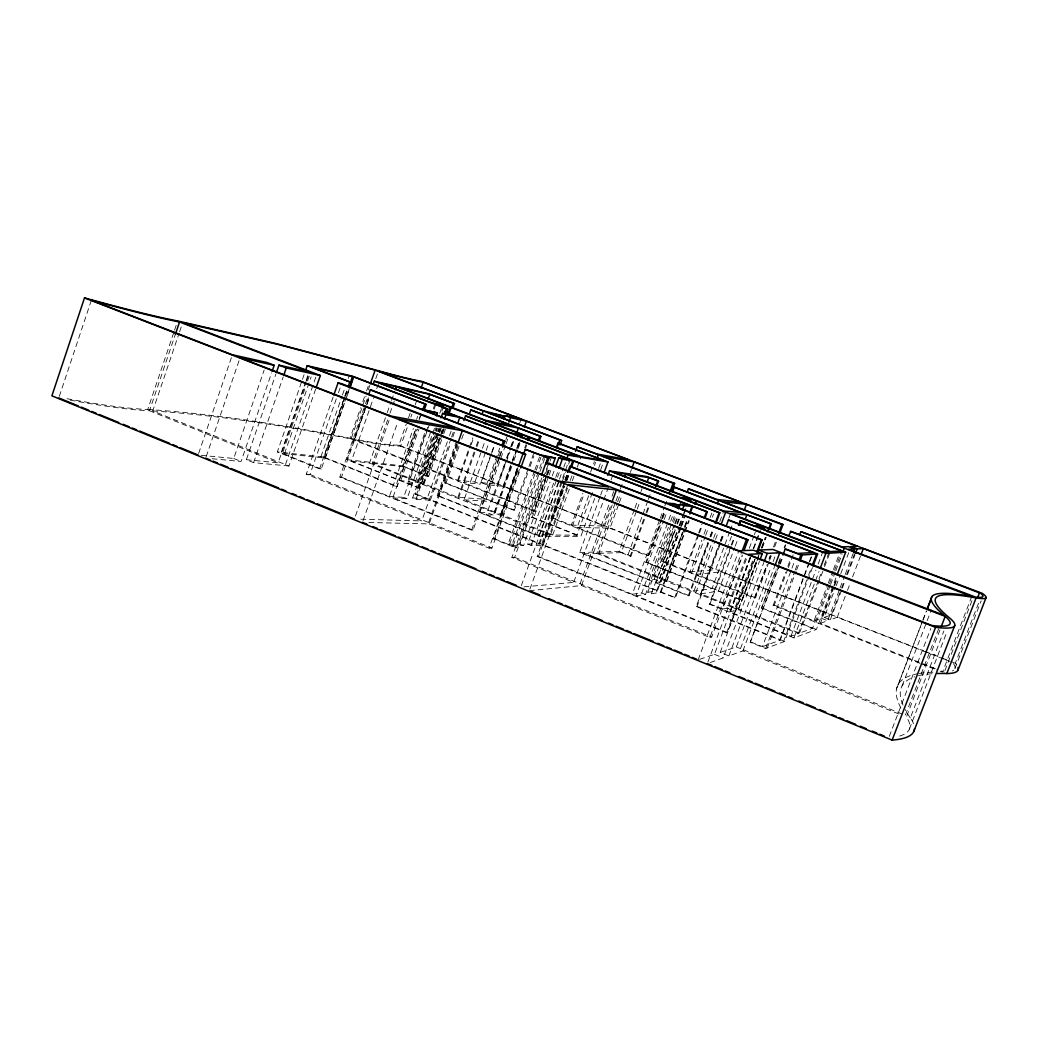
<?xml version="1.0" encoding="UTF-8"?>
<svg xmlns="http://www.w3.org/2000/svg" width="1038" height="1038" viewBox="0 0 1038 1038"><rect width="100%" height="100%" fill="white"/><g stroke="black" fill="none" stroke-linecap="round" stroke-linejoin="round"><path stroke-width="0.75" stroke-dasharray="5 3.75" d="M59.296 396.412L91.37 300.203M67.029 398.722A501.107 45.516 17.1 0 0 147.746 409.452L174.073 331.641M174.579 330.123L177.68 320.963M70.195 400.11A506.181 45.996 17.1 0 0 146.047 410.581L149.498 410.737L175.409 334.223M315.643 389.094L288.953 465.997L152.781 410.931L179.081 333.263M179.6 331.745L182.688 322.61M198.621 453.489L232.382 354.762M206.212 456.59L239.025 360.783M201.203 455.306L233.745 458.485L264.158 370.06M212.128 458.731L241.076 461.469L271.567 372.927M288.953 465.997L253.596 462.65L246.356 459.717L275.797 374.303M253.596 462.65L283.102 377.131M349.378 388.497L321.274 469.059L319.548 468.904L277.341 451.906L301.954 380.816M302.473 379.311L304.562 373.265M281.233 452.347L305.639 381.88M306.171 380.349L308.299 374.225M246.356 459.717L278.184 462.818L305.976 382.594M306.495 381.076L309.648 371.993M321.274 469.059L282.466 453.437L305.47 387.005M307.572 380.972L309.661 374.939M284.542 453.671L311.153 376.885M285.476 464.596L316.824 374.173M451.05 438.516L421.765 520.92L306.275 474.184L333.276 396.607M306.275 474.184L309.96 474.496L336.312 398.826M338.427 392.766L341.593 383.684M320.924 456.759L341.93 396.503M342.449 394.998L345.083 387.459M348.223 378.416L349.274 375.406M319.548 468.904L344.512 397.295M345.044 395.763L347.172 389.665L323.804 457.083L277.341 451.906M324.077 458.03L345.109 397.736M345.628 396.218L348.262 388.692M282.466 453.437L325.348 458.16L346.342 397.982M346.874 396.477L349.495 388.952M147.746 409.452C215.774 413.98 283.218 424.866 350.027 438.218L360.705 407.713M362.833 401.615L366.038 392.455M366.57 390.937L368.711 384.839M152.781 410.931C219.459 415.33 285.567 425.93 351.052 438.957L366.038 396.153M368.166 390.029L369.775 385.448M498.954 457.81L473.03 530.146L471.628 530.133L339.828 477.065L364.987 405.209M365.519 403.678L367.66 397.554M437.439 437.919L419.599 488.223L346.861 459.652L368.516 397.788M491.104 453.995L480.335 484.136L474.898 481.995L457.654 480.309L354.438 439.619L366.167 406.118M366.699 404.586L369.372 396.97M375.769 378.701L378.429 371.085M339.828 477.065L341.515 477.208L369.813 396.36M434.468 428.253L414.785 483.851L408.609 481.385L400.733 480.698L351.415 461.041L369.891 408.31M370.41 406.805L373.576 397.762M376.742 388.718L378.325 384.203M351.415 461.041L369.541 463.039L386.707 414.188M387.239 412.67L390.989 401.978M391.534 400.46L393.674 394.349M505.493 445.328L486.147 499.291L457.901 497.345L372.37 463.35L389.471 414.707M390.003 413.189L394.271 401.031M355.476 516.003L390.625 416.004M363.015 520.817L397.723 422.207M350.027 438.218A386.408 29.207 18.5 0 0 398.851 445.159L406.351 423.867M408.505 417.795L410.114 413.228M354.438 439.619L358.11 440.359A389.652 29.453 18.5 0 0 398.955 446.106L400.629 446.132L407.623 426.333M410.84 417.185L411.917 414.136M415.148 404.989L416.212 401.953M341.515 477.208L389.367 496.475L413.384 428.46M416.588 419.391L417.652 416.368M346.861 459.652L402.575 465.854L415.862 428.214M419.054 419.183L421.713 411.658M325.348 458.16L395.738 486.329L416.173 428.447M419.404 419.313L420.481 416.264M473.03 530.146L392.818 497.864L416.861 429.81M395.738 486.329L397.204 486.446L417.484 429.109M400.733 480.698L418.976 429.031M419.599 488.223L406.961 483.176L425.256 431.471M433.326 408.648L434.948 404.093M408.609 481.385L427.721 427.358M434.092 409.348L435.688 404.846M389.367 496.475L403.652 497.384L427.617 429.654M428.149 428.149L429.745 423.647M392.818 497.864L407.052 498.746L431.03 430.978M439.788 413.228L442.448 405.715M511.786 466.477L495.1 512.954L416.718 482.112L434.39 432.236M434.922 430.731L435.999 427.708M441.89 411.087L442.954 408.064M416.718 482.112L417.743 482.203L435.389 432.418M435.921 430.9L436.998 427.89M562.077 482.242L539.734 543.938L430.355 500.173L415.991 499.291L412.644 497.955L435.649 432.989M436.194 431.484L437.258 428.46M447.365 441.734L427.072 498.863L415.239 494.127L436.907 433.002M437.452 431.471L438.529 428.422M418.236 488.107L437.725 433.118M438.257 431.587L439.346 428.538M415.239 494.127L416.679 494.231L438.296 433.235M438.84 431.717L439.917 428.668M439.593 431.821L440.67 428.772M415.991 499.291L439.022 434.299M439.567 432.794L441.176 428.253M422.829 484.538L440.527 434.624M441.072 433.106L442.136 430.082M423.439 483.643L442.629 429.524M423.841 484.629L441.526 434.779M442.058 433.274L443.667 428.746M372.37 463.35L404.145 466.841L427.474 476.079L441.993 435.169M442.525 433.65L444.134 429.109M427.474 476.079L428.72 476.195L443.2 435.363M443.732 433.858L445.341 429.317M449.493 435.726L451.102 431.211M451.582 436.985L454.839 427.825M430.355 500.173L450.661 443.018M452.802 436.998L454.942 430.978M594.709 498.409L580.878 536.399L538.813 536.192L437.167 495.658L456.941 440.021M428.629 522.503L456.733 443.486M437.167 495.658L438.49 495.749L456.642 444.744M368.827 522.477L429.161 523.918L457.421 444.459M486.147 499.291L444.835 482.942L458.342 444.952M444.835 482.942L446.042 483.059L459.536 445.133M461.689 439.074L463.843 433.002M457.654 480.309L472.783 437.854M458.173 481.191L470.655 446.158M471.2 444.64L473.912 437.024M457.901 497.345L474.081 451.984M476.221 446.081L478.946 438.373M458.485 498.396L476.364 448.26M476.909 446.742L479.621 439.152M592.374 492.57L576.856 535.193L552.67 535.011L464.064 499.784L481.904 449.843M482.449 448.325L485.148 440.761M474.898 481.995L485.667 451.893M486.199 450.388L488.353 444.368M491.649 452.49L494.348 444.952M612.212 505L604.518 526.058L503.041 486.277L486.614 484.733L481.243 482.618L491.597 453.684M492.142 452.166L494.854 444.549M486.614 484.733L499.719 448.144M471.628 530.133L500.835 448.546M499.486 456.305L502.184 448.766M438.49 495.749L479.906 512.253L499.395 457.862M499.927 456.357L502.639 448.805M505.882 439.736L508.049 433.689M506.025 443.823L508.179 437.828M567.514 488.081L550.516 534.985L536.672 534.881L486.329 514.822L504.779 463.402M506.57 457.823L510.203 448.273M510.748 446.755L512.915 440.709M481.243 482.618L497.799 484.227L506.479 460.016M507.024 458.511L510.826 447.91M511.371 446.405L512.993 441.864M519.506 423.712L521.141 419.17M464.064 499.784L492.051 501.626L509.814 452.114M511.968 446.106L513.576 441.604M503.041 486.277L511.734 462.053M512.279 460.535L516.081 449.934M516.626 448.416L518.805 442.37M486.329 514.822L493.297 515.108L512.435 461.819M519.532 442.032L512.98 460.301L516.82 449.843M550.516 534.985L494.179 512.915L512.513 461.858M517.365 448.338L519.519 442.344M513.94 460.483L517.702 449.986M518.247 448.494L520.401 442.499M500.588 514.303L517.547 467.1M500.472 515.406L517.754 467.308M524.774 447.767L525.864 444.77M429.161 523.918L489.054 548.155L517.975 467.658M501.367 515.445L518.092 468.929M525.643 447.923L526.72 444.913M541.836 477.869L516.626 547.701L515.315 547.714L493.128 538.787L518.196 469.046M493.128 538.787L494.49 538.787L519.506 469.215M489.054 548.155L491.934 548.103L520.194 469.539M492.051 501.626L513.291 510.034L528.472 467.866M529.017 466.36L534.44 451.309M513.291 510.034L514.381 510.099L527.914 472.524M530.081 466.503L533.869 455.993M494.49 538.787L508.062 544.249L534.285 471.486M534.83 469.967L540.292 454.813M509.606 544.236L535.751 471.68M536.296 470.162L541.745 455.046M516.626 547.701L511.682 545.703L543.951 456.214M513.2 545.69L539.397 473.081M539.942 471.563L545.391 456.448M608.489 486.913L573.664 582.396L511.864 557.38L540.577 477.714M511.864 557.38L514.653 557.289L548.051 464.777M508.062 544.249L520.077 544.133L543.484 479.284M545.664 473.25L549.478 462.689M550.023 461.183L551.658 456.655M576.856 535.193L531.222 517.132L545.949 476.351M546.494 474.833L549.219 467.282M351.052 438.957L534.09 511.137L546.624 476.416M547.169 474.898L549.906 467.36M531.222 517.132L532.273 517.171L546.974 476.468M547.519 474.963L550.244 467.424M511.682 545.703L523.619 545.56L548.687 476.131M549.128 475.144L551.969 467.074M680.72 527.693L657.339 590.985L543.159 545.313L531.119 545.456L527.615 544.055L550.036 482.021M552.229 475.975L554.967 468.41M531.119 545.456L555.2 478.842M555.758 477.337L558.496 469.76M536.672 534.881L561.039 467.528M538.813 536.192L558.924 480.646M559.456 479.154L563.258 468.644M563.803 467.139L565.438 462.637M521.297 585.653L559.106 481.204M538.8 543.951L569.356 459.536M562.622 480.737L565.892 471.706M568.616 464.194L570.251 459.678M754.821 559.287L727.417 632.544L726.574 632.778L537.178 556.524L562.739 485.927M564.919 479.919L567.098 473.912M661.375 519.415L648.127 555.408L646.518 555.473L551.399 517.962L564.555 481.619M565.113 480.114L567.306 474.055M542.225 545.313L565.178 481.969M565.723 480.464L568.461 472.926M537.178 556.524L538.437 556.485L565.489 481.827M566.047 480.296L568.253 474.21M543.159 545.313L564.438 486.588M566.618 480.568L568.798 474.548M551.399 517.962L553.345 518.04L564.815 486.368M567.008 480.335L569.187 474.301M529.899 589.169L567.812 484.577M570.264 480.516L572.457 474.47M552.67 535.011L569.603 488.301M572.34 480.776L573.975 476.247M577.258 467.217L581.085 456.668M553.345 518.04L571.328 525.124L582.876 493.361M590.57 472.186L594.411 461.599M572.353 526.227L583.953 494.322M594.45 465.452L595.553 462.416M648.127 555.408L577.141 527.421L589.805 492.596M598.615 468.372L600.275 463.83M600.678 469.747L603.999 460.613M708.682 542.913L689.102 595.643L688.272 595.773L579.736 552.501L600.12 496.592M600.665 495.074L602.312 490.546M611.097 479.88L613.289 473.847M580.06 583.745L609.254 503.78M612.005 496.242L614.756 488.69M529.354 590.687L581.501 585.562L610.863 505.13M681.045 527.628L660.998 581.877L654.238 579.191L649.1 579.697L584.135 553.799L596.824 553.397L615.404 502.548M615.949 501.043L619.777 490.572M620.322 489.08L622.502 483.098M731.518 536.283L712.055 588.559L693.955 591.167L598.796 553.332L617.104 503.248M617.662 501.73L620.426 494.14M577.141 527.421L609.968 528.199L618.778 504.105M619.336 502.587L622.086 495.061M630.338 472.459L631.441 469.448M579.736 552.501L619.05 551.373L634.413 509.45M634.971 507.958L637.708 500.459M641.004 491.48L642.094 488.483M598.796 553.332L621.243 552.631L636.657 510.592M637.215 509.087L639.966 501.588M627.977 554.902L647.79 500.926M648.335 499.421L650.541 493.426M621.243 552.631L630.131 556.134L645.584 514.044M646.142 512.538L648.893 505.026M630.131 556.134L631 556.109L646.427 514.095M646.972 512.59L649.736 505.091M538.437 556.485L632.285 594.255L659.818 519.337M660.298 518.183L664.255 507.284M664.774 506.012L667.032 499.758M661.933 517.91L664.138 511.916M712.055 588.559L645.779 562.337L661.323 520.129M661.881 518.624L664.657 511.085M645.779 562.337L646.622 562.285L660.466 524.683M662.685 518.663L665.462 511.15M727.417 632.544L636.073 595.773L663.645 520.907M664.203 519.402L666.967 511.916M632.285 594.255L641.795 593.009L670.795 514.355M649.1 579.697L668.42 527.304M670.626 521.323L673.39 513.836M636.073 595.773L645.506 594.502L674.531 515.795M698.937 534.427L675.479 597.745L660.921 592.426L651.423 593.697L647.764 592.231L671.262 528.537M673.506 522.477L676.296 514.887M654.238 579.191L674.233 524.981M674.791 523.476L677.567 515.951M769.015 561.895L755.573 597.771L754.366 598.005L661.621 561.428L674.985 525.202M675.543 523.697L678.333 516.146M661.621 561.428L663.165 561.337L674.83 529.769M677.048 523.749L679.825 516.236M651.423 593.697L674.947 529.964M677.191 523.905L679.994 516.314M689.102 595.643L655.951 582.435L675.31 529.977M677.529 523.982L679.734 517.988M750.383 557.588L731.868 607.1L659.506 578.659L678.515 527.187M679.073 525.669L682.991 515.082M683.549 513.563L685.794 507.504M659.506 578.659L679.15 527.213M679.708 525.695L683.627 515.12M684.185 513.602L686.416 507.556M656.6 591.089L680.02 527.667M680.578 526.162L683.925 517.106M681.278 526.188L684.613 517.145M681.603 526.11L684.937 517.067M660.181 592.516L682.511 532.092M684.743 526.045L687.545 518.494M665.228 579.736L684.146 528.55M684.704 527.044L687.48 519.519M660.921 592.426L684.327 529.082M684.885 527.576L687.675 520.038M666.201 581.319L688.609 520.7M666.85 581.241L689.232 520.726M674.583 597.888L698.094 534.414M698.665 532.909L702.012 523.84M699.495 532.922L702.298 525.384M663.165 561.337L689.998 571.925L701.766 540.214M703.998 534.168L706.8 526.616M710.161 517.56L711.834 513.032M691.593 573.248L705.1 536.854M705.658 535.336L708.474 527.745M712.405 517.132L713.534 514.095M755.573 597.771L696.07 574.312L707.851 542.576M710.096 536.529L712.898 528.965M688.272 595.773L707.89 542.926M710.135 536.88L712.937 529.328M710.926 536.893L713.716 529.354M693.955 591.167L713.054 539.734M713.625 538.229L716.428 530.665M719.801 521.582L723.733 510.994M695.745 592.737L714.948 541.058M715.506 539.539L718.335 531.936M828.908 585.173L812.572 628.327L799.494 633.102L700.689 593.84L719.827 542.355M720.385 540.837L723.201 533.273M728.832 518.131L730.518 513.589M809.264 563.128L780.213 640.148L696.239 606.555L719.931 542.861M720.489 541.343L723.317 533.766M696.239 606.555L697.095 606.4L720.722 542.848M721.28 541.343L724.096 533.779M689.998 571.925L715.61 569.615L729.545 532.157M730.103 530.652L732.335 524.67M835.914 577.945L816.4 629.456L793.927 637.903L709.214 604.129L730.661 546.546M731.219 545.028L734.125 537.347M709.214 604.129L709.992 603.973L731.401 546.533M731.959 545.015L734.216 538.969M700.689 593.84L718.465 591.089L734.632 547.74M735.189 546.248L737.408 540.266M698.146 659.818L738.835 550.75M581.501 585.562L709.875 637.514L741.262 553.423M709.875 637.514L711.718 636.995L742.3 555.071M709.992 603.973L722.669 609.021L742.468 556.005M722.669 609.021L726.937 608.138L745.933 557.289M749.28 548.311L753.744 536.348M754.302 534.855L755.43 531.858M707.89 662.062L747.568 555.875M818.398 580.463L798.339 633.53L790.93 636.242L729.701 611.823L750.111 557.237M753.225 548.596L760.309 529.938M753.744 548.583L758.791 535.076M699.625 659.325L714.468 654.329L750.565 557.756M729.701 611.823L733.879 610.902L753.471 558.496M726.574 632.778L754.042 559.339M898.869 714.001L742.936 650.891L728.858 655.912L720.216 652.396L755.158 558.833M731.868 607.1L738.174 609.942L758.441 555.771M761.827 546.741L765.201 537.723M718.465 591.089L742.027 600.418L758.869 555.395M761.671 547.895L765.603 537.386M738.174 609.942L758.96 555.745M761.762 548.233L765.707 537.723M742.027 600.418L757.805 559.858M762.294 547.869L766.213 537.386M710.226 662.542L723.252 657.91L759.466 561.195M728.858 655.912L763.877 562.44M754.366 598.005L766.745 564.983M768.989 558.989L770.118 555.979M773.492 546.974L775.736 540.98M720.216 652.396L736.344 646.959L767.277 564.477M769.521 558.483L770.65 555.473M769.586 560.403L771.26 555.914M774.62 546.948L776.865 540.967M740.483 648.633L770.871 567.591M773.128 561.584L776.502 552.579M742.936 650.891L774.659 566.359M812.572 628.327L761.503 608.125L776.203 568.993M778.461 562.972L780.719 556.939M784.118 547.908L785.247 544.898M761.503 608.125L777.916 565.918M778.487 564.413L781.303 556.913M784.689 547.895L785.818 544.885M812.482 567.527L784.611 641.406L765.668 648.516L750.202 642.288L779.019 565.567M779.59 564.062L782.405 556.537M750.202 642.288L779.733 565.502M780.291 563.997L783.106 556.498M919.94 663.308L773.128 605.401L785.571 572.288M787.842 566.268L790.671 558.742M773.128 605.401L774.257 605.141L787.79 569.161M788.361 567.656L794.563 551.165M750.98 642.029L762.45 646.648L794.693 560.948M765.668 648.516L794.628 571.601M795.199 570.096L798.027 562.557M767.264 647.92L796.068 571.419M796.639 569.927L799.455 562.427M779.694 640.342L808.797 563.167M809.368 561.649L812.222 554.084M809.835 561.61L812.689 554.058M783.443 641.847L808.005 576.739M808.576 575.221L811.431 567.643M790.93 636.242L815.92 570.07M818.191 564.049L822.732 552.021M793.927 637.903L818.995 571.536M818.969 578.945L821.837 571.354M824.133 565.295L829.297 551.645M799.494 633.102L824.029 568.201M824.6 566.683L830.309 551.593M774.257 605.141L814.013 620.815L827.727 584.602M828.298 583.096L832.865 571.03M833.436 569.525L839.145 554.435M829.479 583.68L833.981 571.782M834.552 570.29L841.87 550.944M816.218 622.398L829.998 586.029M830.569 584.511L835.162 572.392M835.733 570.874L842.039 554.201M814.013 620.815L821.486 618.298L833.358 586.95M833.929 585.458L836.758 577.997M935.342 668.641L820.37 623.319L834.098 587.067M834.669 585.562L837.536 578.01M943.555 658.974L837.251 617.299L830.309 619.777L824.211 617.376L835.642 587.236M836.213 585.73L840.209 575.182M840.78 573.677L848.773 552.579M820.37 623.319L827.636 620.724L839.547 589.337M840.105 587.845L844.647 575.895M845.217 574.403L853.716 551.982M824.211 617.376L831.347 614.976L840.975 589.61M841.533 588.118L844.361 580.644M846.632 574.676L854.559 553.773M830.309 619.777L841.753 589.61M842.324 588.092L845.192 580.553M847.475 574.52L854.923 554.915M837.251 617.299L846.904 591.894M847.462 590.401L850.304 582.928M852.574 576.959L860.515 556.044M898.194 684.444L922.276 621.814M922.847 620.322L926.285 611.382M896.508 688.985L922.523 621.347M923.093 619.842L926.571 610.824M902.048 685.962L931.32 609.877M889.268 736.37L930.814 628.496M938.702 628.652L905.292 715.286L736.344 646.959M939.974 629.897L906.369 717.037L907.783 719.256A394.336 54.339 19.9 0 1 897.156 736.669M913.557 723.694A399.345 55.066 19.9 0 0 910.313 717.972L943.866 631.026M909.379 729.078L947.149 631.26M971.763 596.474L942.491 672.196L936.471 669.821M944.891 670.665L972.308 599.769M956.53 664.787A326.477 30.699 20.3 0 0 955.297 663.256L979.457 600.833M954.934 668.524L981.144 600.859M762.45 646.648L780.213 640.148M647.764 592.231L657.339 590.985M655.951 582.435L660.998 581.877M696.07 574.312L721.28 571.834L831.347 614.976M523.956 586.872L573.664 582.396M527.615 544.055L539.734 543.938M360.822 519.208L421.765 520.92M571.328 525.124L604.518 526.058M479.906 512.253L486.939 512.577L493.297 515.108M494.179 512.915L495.1 512.954M534.09 511.137L536.101 511.241L463.22 482.514L480.335 484.136M412.644 497.955L427.072 498.863M406.961 483.176L414.785 483.851M398.851 445.159L923.625 650.839M925.13 651.436L940.207 657.352M941.726 657.936L949.264 660.895M950.769 661.478L955.297 663.256M400.629 446.132L497.799 484.227M609.968 528.199L715.61 569.615M945.047 659.558L952.534 662.491M821.486 618.298L827.636 620.724M941.31 671.002L944.308 672.183M921.446 663.905L934.966 669.238M619.05 551.373L631 556.109M646.622 562.285L742.676 600.288M762.126 607.983L816.4 629.456M402.575 465.854L428.72 476.195M446.042 483.059L514.381 510.099M532.273 517.171L580.878 536.399M369.541 463.039L417.743 482.203M596.824 553.397L660.181 578.594M738.719 609.825L798.339 633.53M726.937 608.138L733.879 610.902M323.804 457.083L397.204 486.446M416.679 494.231L675.479 597.745M697.095 606.4L784.611 641.406M403.652 497.384L407.052 498.746M520.077 544.133L523.619 545.56M641.795 593.009L645.506 594.502M309.96 474.496L491.934 548.103M514.653 557.289L711.718 636.995M149.498 410.737L278.184 462.818M233.745 458.485L241.076 461.469M714.468 654.329L723.252 657.91M910.313 717.972A3777.516 230.903 25.7 0 1 905.162 709.603M902.995 705.087A3777.516 230.903 25.7 0 1 914.686 676.815M918.474 675.725A3777.516 230.903 25.7 0 1 932.967 673.701M900.893 707.994A3829.818 233.485 25.7 0 1 917.761 673.701M919.227 673.441A3829.818 233.485 25.7 0 1 934.096 672.157M953.572 670.25A323.103 30.374 20.3 0 1 952.339 670.924M953.442 663.632A323.103 30.374 20.3 0 1 954.428 669.458"/><path stroke-width="1.5" d="M892.122 740.107L935.575 627.315A401.654 28.143 20 0 0 949.069 617.532A3857.883 119.214 22.9 0 1 976.096 597.927A327.749 15.635 20.1 0 0 982.337 593.399L421.363 381.296A387.823 14.856 19.2 0 1 374.043 369.58L274.888 343.254L177.68 320.963A503.728 23.212 18.5 0 1 84.506 297.893L51.9 395.828L892.122 740.107A399.345 55.066 19.9 0 0 914.478 728.715M175.409 334.223L179.548 321.975L309.648 371.993L278.95 365.155L276.316 372.772M272.086 371.409L274.188 365.298L266.779 362.444L232.382 354.762L91.37 300.203L98.169 302.058A508.828 23.459 18.5 0 0 176.239 321.326L179.548 321.975M283.634 375.613L286.267 367.971L320.353 375.522L316.162 387.589M305.613 370.229L307.183 365.7L352.064 376.054L426.19 404.379L424.036 410.451M333.808 395.089L338.038 382.918L341.593 383.684L525.63 454.423L520.739 468.021M348.236 386.629L349.832 382.049L351.493 382.425L349.91 386.979M350.364 382.659L352.466 376.625M350.027 387.446L353.699 376.911L426.19 404.379M370.306 383.917L375.12 370.164L561.636 440.553L560.001 445.068M368.724 394.505L370.332 389.912L371.954 390.262L420.325 408.803L437.426 412.916L436.362 415.927M373.265 384.203L374.329 381.193L428.097 393.597L454.462 403.613L452.853 408.142M395.283 389.769L396.36 386.72L445.004 405.261L444.03 405.041L442.954 408.064M421.052 388.238L423.206 382.14L521.141 419.17L505.208 415.615L504.118 418.664M422.622 410.166L424.776 404.08M428.136 398.929L429.745 394.401L454.462 403.613M441.007 417.886L442.616 413.358L456.435 416.173L444.485 411.606L445.86 411.891L707.319 511.812L705.087 517.845M444.757 413.254L446.379 408.674L447.702 408.959L446.625 412.008M444.381 419.183L445.99 414.655L459.756 417.445L570.251 459.678L558.794 457.81L555.512 466.892M448.04 413.435L450.181 407.389L451.167 407.597L523.087 435L522.218 434.831L521.141 437.828M449.026 413.643L451.167 407.597M451.66 407.895L453.282 403.341M457.615 423.465L459.756 417.445M463.895 420.481L465.491 415.966L466.776 416.238L508.594 432.184L521.725 435.934L515.082 434.663L565.918 454.047L579.035 456.318L522.218 434.831M457.966 442.928L462.312 430.705L525.63 454.423M469.163 414.551L470.785 409.997L471.94 410.257L540.902 436.453L539.28 440.955M482.06 414.175L483.15 411.139M485.044 423.958L486.121 420.922M503.508 419.339L504.585 416.329L482.514 410.555L378.429 371.085L382.036 372.084A391.079 14.986 19.2 0 0 421.61 381.854L423.206 382.14M508.996 422.232L510.631 417.665L526.409 421.169L628.704 459.847L597.161 454.034L577.167 446.794L575.532 451.348M501.925 445.523L503.547 440.994L504.883 441.228L502.729 447.261M516.275 434.105L518.429 428.097L540.902 436.453M524.242 427.215L526.409 421.169M527.486 440.255L528.563 437.245M518.533 466.14L522.893 453.995M528.342 440.41L529.419 437.413M523.645 453.878L525.28 449.337L540.292 454.813L555.239 458.03L552.514 465.569M538.229 440.761L539.864 436.245M541.564 475.067L547.714 457.927L548.959 458.134L546.767 464.207M556.316 447.65L557.951 443.122L558.95 443.317L607.996 461.949L604.116 472.575M557.536 446.223L559.716 440.177M559.041 468.255L562.324 459.159L573.703 461.002L689.076 505.091L680.214 504.273L678.541 508.828M566.527 459.639L568.149 455.137L607.996 461.949M567.643 472.42L569.81 466.412L571.004 466.581L665.89 502.963L674.687 503.767L678.437 505.208L677.321 508.231M569.006 471.408L572.82 460.859M571.523 467.022L573.703 461.002M597.213 457.862L598.316 454.826M607.827 475.43L609.475 470.902L646.492 476.507L658.546 481.087L656.898 485.589M611.979 502.094L616.416 489.949L747.97 539.903L743.999 550.516M624.694 477.117L625.784 474.119L829.297 551.645L822.732 552.021L760.88 528.42L764.682 528.55L757.662 525.877L753.77 525.708L740.976 520.829L740.25 520.791L738.563 525.332M631.999 467.943L634.205 461.923L740.704 502.184L716.882 499.434L689.816 489.17L688.363 488.976L687.247 491.999M647.128 482.073L648.776 477.571L658.546 481.087M655.523 486.978L657.729 480.97M669.795 492.233L673.13 483.202L674.635 483.41L671.871 490.909M671.871 491.493L673.532 486.978L674.324 487.082L771.26 523.918L769.586 528.407M672.663 491.597L674.324 487.082M682.226 510.242L683.912 505.688L692.683 506.466L707.319 511.812M689.777 512.448L692.009 506.414M689.894 514.005L692.683 506.466M694.772 504.027L695.888 500.991M695.382 504.092L696.498 501.056M704.257 517.793L706.502 511.747M717.479 503.482L718.594 500.446M715.182 523.295L719.1 512.72L719.866 512.785L715.961 523.321M721.15 524.333L725.679 512.175M726.133 526.175L728.391 520.116L729.169 520.155L817.607 553.955L813.052 566.021M744.181 510.346L746.426 504.351L857.388 546.312L851.069 546.546L857.206 548.881L863.356 548.57L980.663 593.321A324.375 15.466 20.1 0 1 975.422 597.032L848.409 549.323L854.845 548.998L853.716 551.982M739.29 525.358L740.976 520.829M745.219 519.337L746.893 514.848L771.26 523.918M742.391 550.412L746.309 539.903M756.845 551.84L761.334 539.851L762.087 539.851L757.61 551.814M757.39 553.033L758.506 550.023L772.895 549.478L943.879 615.21L938.508 610.344A3912.494 120.577 22.9 0 1 963.835 595.124L971.763 596.474L800.856 531.651L799.727 534.661M767.458 531.703L768.587 528.692M768.976 528.381L770.663 523.879M767.951 531.716L769.067 528.705M760.024 559.69L762.294 553.643L753.393 550.205L738.835 550.75L567.812 484.577L616.416 489.949M764.448 560.935L767.264 553.397L779.759 552.761L945.19 616.377L946.89 617.87A396.62 27.767 20 0 1 935.653 625.888L931.968 625.499L748.139 554.357L762.294 553.643M778.552 533.467L781.925 524.462L783.028 524.527L779.668 533.493M775.23 564.841L779.759 552.761M788.633 535.868L790.891 531.365L845.672 552.19L837.069 574.909M782.976 555.032L785.234 549.011L797.521 553.436L813.26 552.553L728.391 520.116M799.169 559.534L800.869 555.019L817.607 553.955M800.026 560.922L802.283 554.928M812.572 564.62L816.569 554.02M820.137 568.526L825.833 553.436L845.672 552.19M843.193 551.178L844.335 548.142M855.494 553.397L857.206 548.881M861.086 554.539L863.356 548.57M927.427 608.398L932.02 596.461M927.142 609.319L931.19 598.796M941.129 626.887L945.19 616.377M914.011 730.934L954.739 625.525M937.366 673.519A3777.516 230.903 25.7 0 1 946.838 673.545L976.096 597.927M977.874 596.993L979.613 592.529M958.126 669.77L986.1 597.564M800.856 531.651L842 546.896L848.63 546.637L854.845 548.998M746.893 514.848L730.518 513.589L830.309 551.593L841.87 550.944L790.333 531.352M678.437 505.208L669.718 504.429L762.087 539.851M746.426 504.351L723.006 501.756L783.028 524.527M625.784 474.119L613.847 472.329L679.462 497.371L684.237 497.89L691.061 500.498L686.378 500.005L719.866 512.785M648.776 477.571L627.64 474.405L723.733 510.994L740.418 512.383L673.532 486.978M555.239 458.03L543.951 456.214L548.959 458.134M462.312 430.705L398.8 419.17L559.106 481.204L608.489 486.913L545.975 462.87L548.596 463.259L747.97 539.903M634.205 461.923L603.026 456.253L674.635 483.41M437.426 412.916L423.815 410.153L504.883 441.228M518.429 428.097L491.636 422.596L581.085 456.668L603.999 460.613L557.951 443.122M274.188 365.298L240.063 357.734L390.625 416.004L454.839 427.825L338.038 382.918M504.585 416.329L488.132 412.683L561.636 440.553M353.699 376.911L312.282 367.387L351.493 382.425M396.36 386.72L378.857 382.698L428.642 401.693L442.448 405.715L434.948 404.093L447.702 408.959M429.745 394.401L399.085 387.356L485.421 420.234L512.474 425.84L470.785 409.997M375.12 370.164L277.86 344.382L182.688 322.61L320.353 375.522M505.208 415.615L510.631 417.665M577.167 446.794L673.13 483.202M688.363 488.976L781.925 524.462M444.03 405.041L450.181 407.389M374.329 381.193L446.379 408.674M465.491 415.966L568.149 455.137M609.475 470.902L719.1 512.72M740.25 520.791L825.833 553.436M442.616 413.358L445.99 414.655M558.794 457.81L562.324 459.159M680.214 504.273L683.912 505.688M307.183 365.7L349.832 382.049M370.332 389.912L503.547 440.994M525.28 449.337L547.714 457.927M569.81 466.412L761.334 539.851M785.234 549.011L800.869 555.019M278.95 365.155L286.267 367.971M758.506 550.023L767.264 553.397M84.506 297.893L935.575 627.315M58.79 397.943L78.265 405.923M81.262 407.143L88.749 410.218M91.746 411.437L96.236 413.28M99.233 414.512L118.708 422.492M123.211 424.321L129.192 426.787M132.189 428.006L136.692 429.849M139.689 431.081L169.648 443.343M172.645 444.575L177.135 446.418M180.132 447.638L198.102 455.007M205.693 458.121L210.156 459.938M213.127 461.157L217.591 462.987M220.562 464.207L227.997 467.256M230.981 468.475L245.85 474.561M248.822 475.78L278.56 487.964M281.532 489.183L285.995 491.013M291.95 493.439L296.414 495.269M299.385 496.488L303.849 498.318M306.82 499.538L314.255 502.587M317.226 503.793L354.399 519.026M362.483 522.335L366.959 524.164M372.927 526.616L377.404 528.446M380.388 529.665L395.322 535.79M398.307 537.009L417.717 544.963M422.207 546.792L428.175 549.245M431.159 550.464L435.636 552.307M438.633 553.526L453.554 559.638M456.551 560.857L475.962 568.811M481.93 571.263L486.407 573.093M489.391 574.312L493.88 576.155M496.865 577.375L504.325 580.437M507.31 581.656L516.275 585.328M530.846 591.297L539.812 594.969M548.765 598.641L554.746 601.08M557.73 602.312L562.207 604.142M565.204 605.362L572.665 608.424M575.662 609.656L580.138 611.486M583.122 612.705L602.546 620.659M608.515 623.111L613.004 624.941M615.988 626.174L623.462 629.223M626.446 630.455L630.922 632.285M633.92 633.517L653.33 641.471M657.82 643.301L663.788 645.753M666.772 646.972L671.262 648.802M674.246 650.035L681.719 653.097M684.704 654.316L689.18 656.146M692.164 657.378L696.654 659.208M707.319 663.58L711.821 665.423M714.819 666.655L722.318 669.718M725.315 670.95L729.805 672.793M738.797 676.478L744.804 678.93M747.801 680.162L752.29 682.005M755.288 683.225L762.787 686.3M765.785 687.519L774.776 691.204M779.279 693.047L785.273 695.512M788.27 696.732L792.76 698.574M798.754 701.026L803.256 702.869M806.254 704.101L815.245 707.786M819.748 709.629L825.742 712.081M831.736 714.533L836.239 716.376M839.236 717.608L843.725 719.451M846.723 720.683L855.714 724.368M860.217 726.198L866.211 728.663M872.205 731.115L876.708 732.958M879.705 734.19L884.194 736.033M958.022 667.512A326.477 30.699 20.3 0 1 946.838 673.545"/></g></svg>
